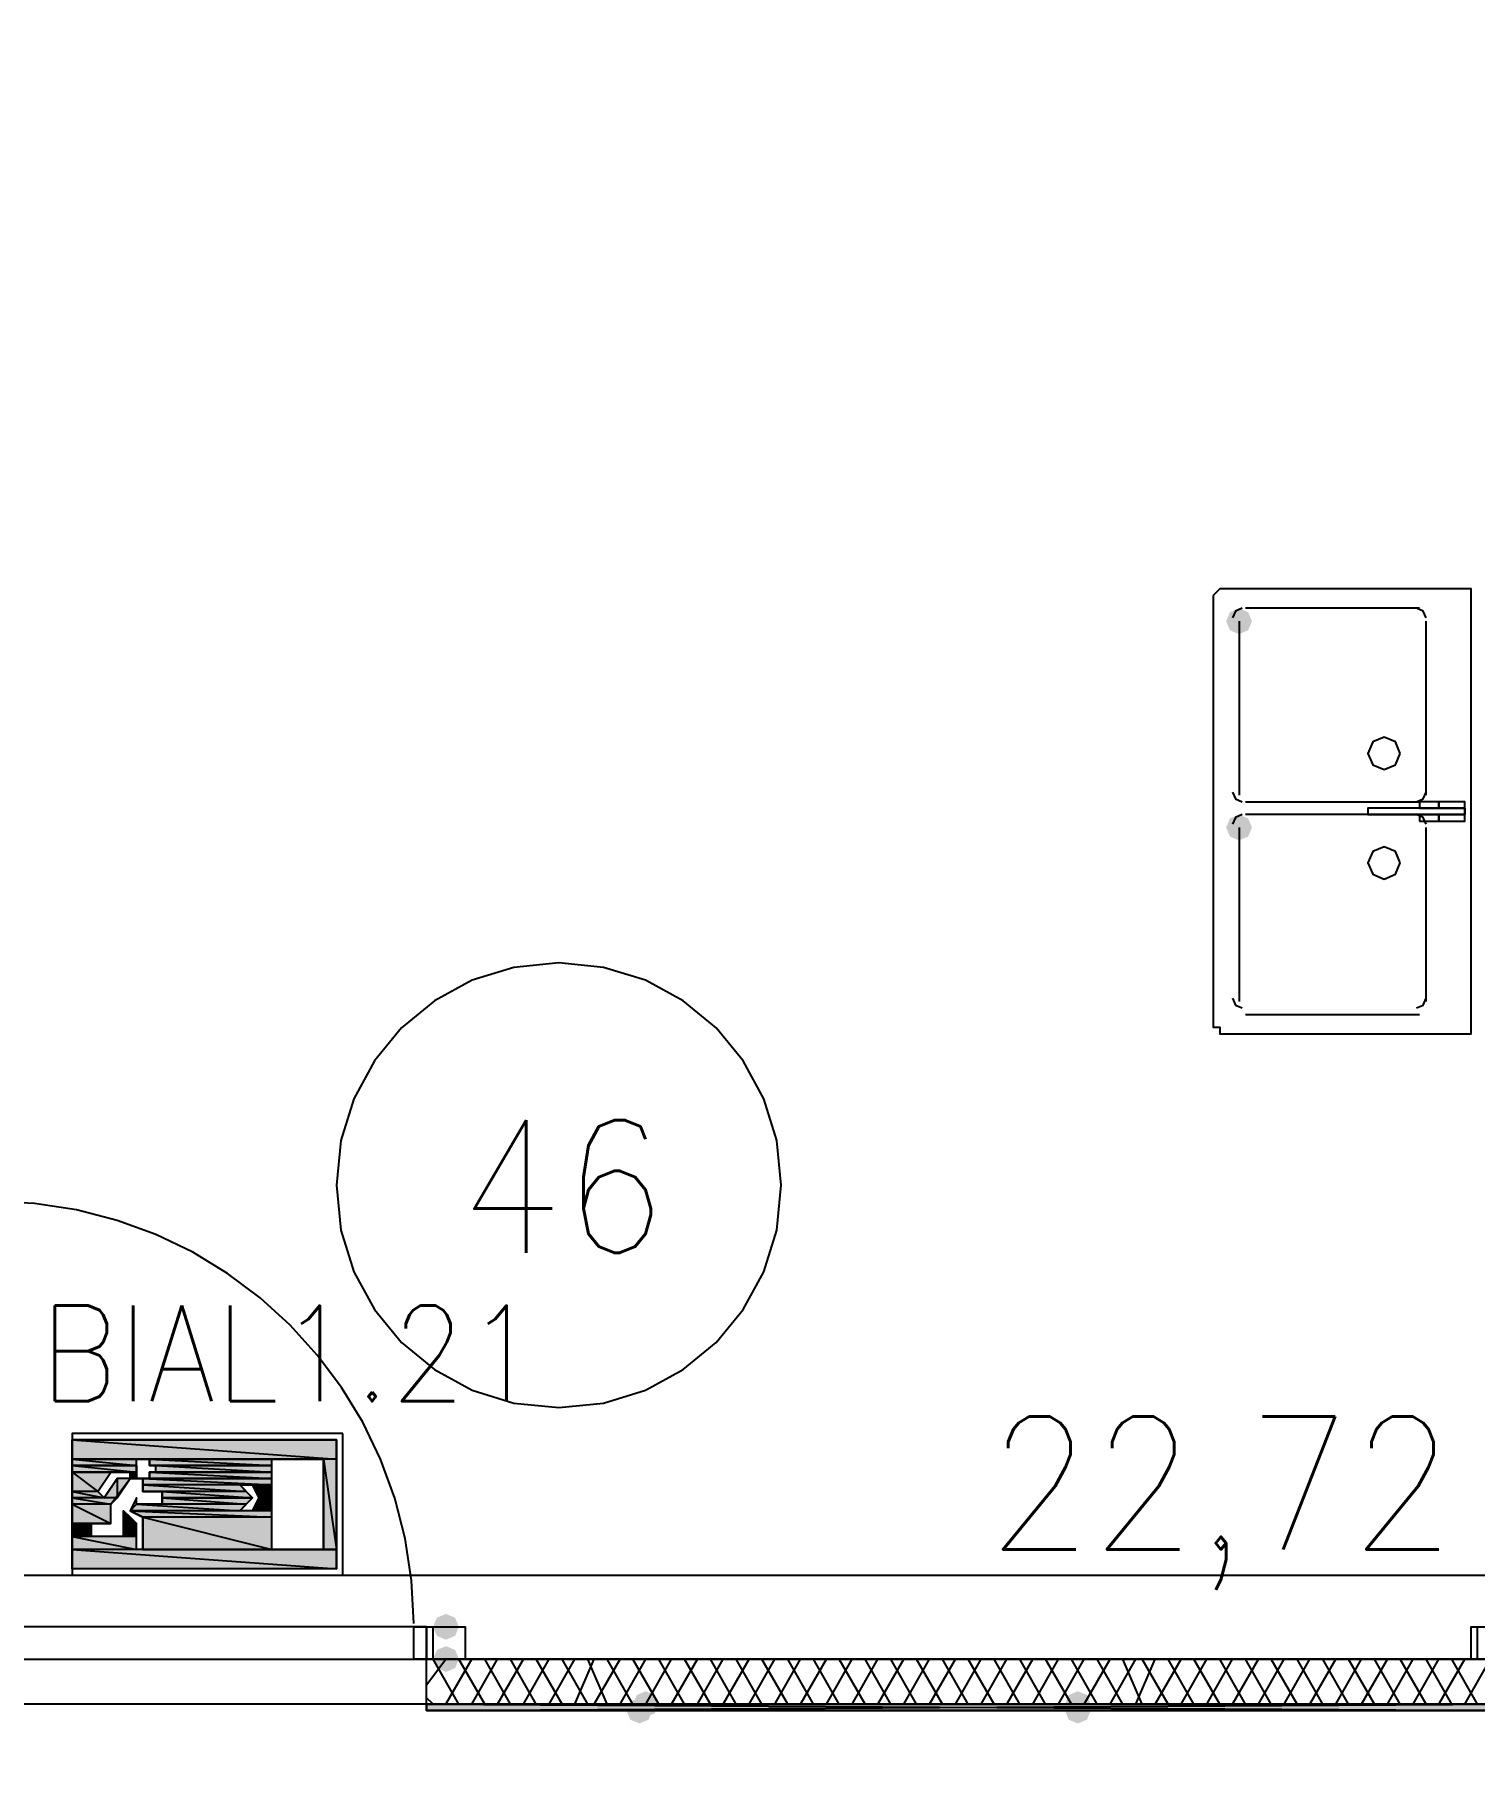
# Model space of a CAD drawing. Header units: millimetres. Extents: x 0 to 420, y 0 to 297.
# Drawn here: x 315.31 to 324.76, y 175.58 to 186.94 of the extents above; entities that cross this region are included whole.
import ezdxf

# ---------------------------------------------------------------- set-up
doc = ezdxf.new("R2010")
doc.units = ezdxf.units.MM
doc.layers.get('0').update_dxf_attribs({"linetype": 'CONTINUOUS'})
doc.styles.get("Standard").update_dxf_attribs({"font": 'STANDARD'})

msp = doc.modelspace()

# ---------------------------------------------------------------- hatches: boundary and pattern name
at = {"true_color": 0x000007}
for points in [[(323.299667, 183.091667), (323.274796, 183.031871), (323.215, 183.007), (323.155204, 183.031871), (323.130333, 183.091667), (323.155204, 183.151462), (323.215, 183.176333), (323.274796, 183.151463)], [(323.299667, 181.737), (323.274796, 181.677204), (323.215, 181.652333), (323.155204, 181.677204), (323.130333, 181.737), (323.155204, 181.796796), (323.215, 181.821667), (323.274796, 181.796796)], [(318.092667, 176.487667), (318.067796, 176.427871), (318.008, 176.403), (317.948204, 176.427871), (317.923333, 176.487667), (317.948204, 176.547462), (318.008, 176.572333), (318.067796, 176.547463)], [(318.092667, 176.276), (318.067796, 176.216204), (318.008, 176.191333), (317.948204, 176.216204), (317.923333, 176.276), (317.948204, 176.335796), (318.008, 176.360667), (318.067796, 176.335796)]]:
    msp.add_hatch(color=0, dxfattribs=at).paths.add_polyline_path(points, flags=0)
at = {"true_color": 0x000052}
h = msp.add_hatch(color=0, dxfattribs=at)
h.paths.add_polyline_path([(317.288333, 177.715333), (315.552667, 177.715333), (317.288333, 177.588333)], flags=0)
h.paths.add_polyline_path([(315.552667, 177.715333), (317.288333, 177.588333), (315.552667, 177.588333)], flags=0)
h = msp.add_hatch(color=0, dxfattribs=at)
h.paths.add_polyline_path([(315.552667, 177.588333), (316.865, 177.588333)], flags=0)
h.paths.add_polyline_path([(316.865, 177.588333), (315.552667, 177.588333)], flags=0)
h = msp.add_hatch(color=0, dxfattribs=at)
h.paths.add_polyline_path([(315.976, 177.588333), (315.552667, 177.588333)], flags=0)
h.paths.add_polyline_path([(315.976, 177.588333), (315.552667, 177.588333), (316.018333, 177.588333)], flags=0)
h = msp.add_hatch(color=0, dxfattribs=at)
h.paths.add_polyline_path([(315.976, 177.588333), (315.552667, 177.588333), (315.976, 177.546)], flags=0)
h.paths.add_polyline_path([(315.552667, 177.588333), (315.976, 177.546), (315.552667, 177.546)], flags=0)
h = msp.add_hatch(color=0, dxfattribs=at)
h.paths.add_polyline_path([(315.552667, 177.546), (315.976, 177.546)], flags=0)
h.paths.add_polyline_path([(315.976, 177.546), (315.552667, 177.546)], flags=0)
h = msp.add_hatch(color=0, dxfattribs=at)
h.paths.add_polyline_path([(315.552667, 177.546), (315.976, 177.546)], flags=0)
h.paths.add_polyline_path([(315.976, 177.546), (315.552667, 177.546)], flags=0)
h = msp.add_hatch(color=0, dxfattribs=at)
h.paths.add_polyline_path([(315.976, 177.546), (315.552667, 177.546), (315.976, 177.503667)], flags=0)
h.paths.add_polyline_path([(315.552667, 177.546), (315.976, 177.503667), (315.552667, 177.503667)], flags=0)
h = msp.add_hatch(color=0, dxfattribs=at)
h.paths.add_polyline_path([(316.018333, 177.588333), (315.976, 177.588333)], flags=0)
h.paths.add_polyline_path([(315.976, 177.588333), (316.018333, 177.588333)], flags=0)
for points in [[(315.976, 177.546), (315.976, 177.503667)], [(316.018333, 177.588333), (316.060667, 177.588333)], [(316.060667, 177.461333), (316.018333, 177.461333)], [(315.891333, 177.249667), (315.933667, 177.207333), (315.891333, 177.207333)]]:
    msp.add_hatch(color=0, dxfattribs=at).paths.add_polyline_path(points, flags=0)
h = msp.add_hatch(color=0, dxfattribs=at)
h.paths.add_polyline_path([(316.018333, 177.588333), (316.865, 177.588333)], flags=0)
h.paths.add_polyline_path([(316.865, 177.588333), (316.018333, 177.588333)], flags=0)
h = msp.add_hatch(color=0, dxfattribs=at)
h.paths.add_polyline_path([(316.018333, 177.588333), (316.865, 177.588333)], flags=0)
h.paths.add_polyline_path([(316.865, 177.588333), (316.018333, 177.588333)], flags=0)
h = msp.add_hatch(color=0, dxfattribs=at)
h.paths.add_polyline_path([(316.060667, 177.588333), (316.865, 177.588333)], flags=0)
h.paths.add_polyline_path([(316.865, 177.588333), (316.060667, 177.588333)], flags=0)
h = msp.add_hatch(color=0, dxfattribs=at)
h.paths.add_polyline_path([(316.865, 177.588333), (316.060667, 177.588333), (316.865, 177.546)], flags=0)
h.paths.add_polyline_path([(316.060667, 177.588333), (316.865, 177.546), (316.060667, 177.546)], flags=0)
h = msp.add_hatch(color=0, dxfattribs=at)
h.paths.add_polyline_path([(316.060667, 177.546), (316.865, 177.546)], flags=0)
h.paths.add_polyline_path([(316.865, 177.546), (316.060667, 177.546)], flags=0)
h = msp.add_hatch(color=0, dxfattribs=at)
h.paths.add_polyline_path([(316.865, 177.546), (316.060667, 177.546)], flags=0)
h.paths.add_polyline_path([(316.060667, 177.546), (316.865, 177.546), (316.103, 177.546)], flags=0)
h = msp.add_hatch(color=0, dxfattribs=at)
h.paths.add_polyline_path([(316.103, 177.546), (316.865, 177.546)], flags=0)
h.paths.add_polyline_path([(316.865, 177.546), (316.103, 177.546)], flags=0)
h = msp.add_hatch(color=0, dxfattribs=at)
h.paths.add_polyline_path([(316.865, 177.546), (316.103, 177.546), (316.865, 177.503667)], flags=0)
h.paths.add_polyline_path([(316.103, 177.546), (316.865, 177.503667), (316.103, 177.503667)], flags=0)
h = msp.add_hatch(color=0, dxfattribs=at)
h.paths.add_polyline_path([(317.288333, 177.588333), (317.203667, 177.588333), (317.288333, 176.995667)], flags=0)
h.paths.add_polyline_path([(317.203667, 177.588333), (317.288333, 176.995667), (317.203667, 176.995667)], flags=0)
h = msp.add_hatch(color=0, dxfattribs=at)
h.paths.add_polyline_path([(315.552667, 177.503667), (315.976, 177.503667)], flags=0)
h.paths.add_polyline_path([(315.976, 177.503667), (315.552667, 177.503667)], flags=0)
h = msp.add_hatch(color=0, dxfattribs=at)
h.paths.add_polyline_path([(315.806667, 177.503667), (315.552667, 177.503667), (315.722, 177.376667)], flags=0)
h.paths.add_polyline_path([(315.552667, 177.503667), (315.722, 177.376667), (315.552667, 177.376667)], flags=0)
h = msp.add_hatch(color=0, dxfattribs=at)
h.paths.add_polyline_path([(315.933667, 177.461333), (315.849, 177.461333), (315.849, 177.334333)], flags=0)
h.paths.add_polyline_path([(315.849, 177.461333), (315.849, 177.334333), (315.764333, 177.334333)], flags=0)
h = msp.add_hatch(color=0, dxfattribs=at)
h.paths.add_polyline_path([(315.933667, 177.503667), (315.976, 177.503667)], flags=0)
h.paths.add_polyline_path([(315.976, 177.503667), (315.933667, 177.503667)], flags=0)
h = msp.add_hatch(color=0, dxfattribs=at)
h.paths.add_polyline_path([(315.933667, 177.503667), (315.976, 177.503667)], flags=0)
h.paths.add_polyline_path([(315.976, 177.503667), (315.933667, 177.503667)], flags=0)
h = msp.add_hatch(color=0, dxfattribs=at)
h.paths.add_polyline_path([(315.976, 177.503667), (315.933667, 177.503667), (315.976, 177.461333)], flags=0)
h.paths.add_polyline_path([(315.933667, 177.503667), (315.976, 177.461333), (315.933667, 177.461333)], flags=0)
h = msp.add_hatch(color=0, dxfattribs=at)
h.paths.add_polyline_path([(315.933667, 177.461333), (315.976, 177.461333)], flags=0)
h.paths.add_polyline_path([(315.976, 177.461333), (315.933667, 177.461333)], flags=0)
h = msp.add_hatch(color=0, dxfattribs=at)
h.paths.add_polyline_path([(315.976, 177.503667), (315.976, 177.461333)], flags=0)
h.paths.add_polyline_path([(315.976, 177.461333), (315.976, 177.503667)], flags=0)
h = msp.add_hatch(color=0, dxfattribs=at)
h.paths.add_polyline_path([(315.976, 177.461333), (316.018333, 177.461333)], flags=0)
h.paths.add_polyline_path([(316.018333, 177.461333), (315.976, 177.461333)], flags=0)
h = msp.add_hatch(color=0, dxfattribs=at)
h.paths.add_polyline_path([(315.976, 177.461333), (316.018333, 177.461333)], flags=0)
h.paths.add_polyline_path([(316.018333, 177.461333), (315.976, 177.461333)], flags=0)
h = msp.add_hatch(color=0, dxfattribs=at)
h.paths.add_polyline_path([(315.976, 177.461333), (316.865, 177.461333)], flags=0)
h.paths.add_polyline_path([(316.865, 177.461333), (315.976, 177.461333)], flags=0)
h = msp.add_hatch(color=0, dxfattribs=at)
h.paths.add_polyline_path([(316.865, 177.461333), (316.060667, 177.461333)], flags=0)
h.paths.add_polyline_path([(316.060667, 177.461333), (316.865, 177.461333), (316.018333, 177.461333)], flags=0)
h = msp.add_hatch(color=0, dxfattribs=at)
h.paths.add_polyline_path([(316.865, 177.461333), (316.018333, 177.461333), (316.865, 177.419)], flags=0)
h.paths.add_polyline_path([(316.018333, 177.461333), (316.865, 177.419), (316.018333, 177.419)], flags=0)
h = msp.add_hatch(color=0, dxfattribs=at)
h.paths.add_polyline_path([(316.865, 177.503667), (316.060667, 177.503667)], flags=0)
h.paths.add_polyline_path([(316.060667, 177.503667), (316.865, 177.503667), (316.103, 177.503667)], flags=0)
h = msp.add_hatch(color=0, dxfattribs=at)
h.paths.add_polyline_path([(316.865, 177.503667), (316.103, 177.503667)], flags=0)
h.paths.add_polyline_path([(316.103, 177.503667), (316.865, 177.503667), (316.060667, 177.503667)], flags=0)
h = msp.add_hatch(color=0, dxfattribs=at)
h.paths.add_polyline_path([(316.060667, 177.503667), (316.865, 177.503667)], flags=0)
h.paths.add_polyline_path([(316.865, 177.503667), (316.060667, 177.503667)], flags=0)
h = msp.add_hatch(color=0, dxfattribs=at)
h.paths.add_polyline_path([(316.060667, 177.503667), (316.865, 177.503667)], flags=0)
h.paths.add_polyline_path([(316.865, 177.503667), (316.060667, 177.503667)], flags=0)
h = msp.add_hatch(color=0, dxfattribs=at)
h.paths.add_polyline_path([(316.865, 177.503667), (316.060667, 177.503667), (316.865, 177.461333)], flags=0)
h.paths.add_polyline_path([(316.060667, 177.503667), (316.865, 177.461333), (316.060667, 177.461333)], flags=0)
h = msp.add_hatch(color=0, dxfattribs=at)
h.paths.add_polyline_path([(316.060667, 177.503667), (316.060667, 177.461333)], flags=0)
h.paths.add_polyline_path([(316.060667, 177.461333), (316.060667, 177.503667)], flags=0)
h = msp.add_hatch(color=0, dxfattribs=at)
h.paths.add_polyline_path([(316.060667, 177.461333), (316.865, 177.461333)], flags=0)
h.paths.add_polyline_path([(316.865, 177.461333), (316.060667, 177.461333)], flags=0)
h = msp.add_hatch(color=0, dxfattribs=at)
h.paths.add_polyline_path([(316.060667, 177.461333), (316.865, 177.461333)], flags=0)
h.paths.add_polyline_path([(316.865, 177.461333), (316.060667, 177.461333)], flags=0)
h = msp.add_hatch(color=0, dxfattribs=at)
h.paths.add_polyline_path([(316.060667, 177.461333), (316.865, 177.461333)], flags=0)
h.paths.add_polyline_path([(316.865, 177.461333), (316.060667, 177.461333)], flags=0)
h = msp.add_hatch(color=0, dxfattribs=at)
h.paths.add_polyline_path([(316.103, 177.503667), (316.865, 177.503667)], flags=0)
h.paths.add_polyline_path([(316.865, 177.503667), (316.103, 177.503667)], flags=0)
h = msp.add_hatch(color=0, dxfattribs=at)
h.paths.add_polyline_path([(315.722, 177.376667), (315.552667, 177.376667), (315.764333, 177.334333)], flags=0)
h.paths.add_polyline_path([(315.552667, 177.376667), (315.764333, 177.334333), (315.552667, 177.334333)], flags=0)
h = msp.add_hatch(color=0, dxfattribs=at)
h.paths.add_polyline_path([(315.849, 177.334333), (315.552667, 177.334333), (315.806667, 177.292)], flags=0)
h.paths.add_polyline_path([(315.552667, 177.334333), (315.806667, 177.292), (315.552667, 177.292)], flags=0)
h = msp.add_hatch(color=0, dxfattribs=at)
h.paths.add_polyline_path([(316.653333, 177.419), (316.018333, 177.419), (316.695667, 177.376667)], flags=0)
h.paths.add_polyline_path([(316.018333, 177.419), (316.695667, 177.376667), (316.018333, 177.376667)], flags=0)
h = msp.add_hatch(color=0, dxfattribs=at)
h.paths.add_polyline_path([(316.695667, 177.376667), (316.145333, 177.376667), (316.738, 177.334333)], flags=0)
h.paths.add_polyline_path([(316.145333, 177.376667), (316.738, 177.334333), (316.145333, 177.334333)], flags=0)
h = msp.add_hatch(color=0, dxfattribs=at)
h.paths.add_polyline_path([(316.145333, 177.334333), (316.187667, 177.334333)], flags=0)
h.paths.add_polyline_path([(316.187667, 177.334333), (316.145333, 177.334333)], flags=0)
h = msp.add_hatch(color=0, dxfattribs=at)
h.paths.add_polyline_path([(316.738, 177.334333), (316.145333, 177.334333), (316.695667, 177.292)], flags=0)
h.paths.add_polyline_path([(316.145333, 177.334333), (316.695667, 177.292), (316.145333, 177.292)], flags=0)
h = msp.add_hatch(color=0, dxfattribs=at)
h.paths.add_polyline_path([(316.865, 177.419), (316.738, 177.419), (316.865, 177.334333)], flags=0)
h.paths.add_polyline_path([(316.738, 177.419), (316.865, 177.334333), (316.780333, 177.334333)], flags=0)
h = msp.add_hatch(color=0, dxfattribs=at)
h.paths.add_polyline_path([(316.865, 177.334333), (316.780333, 177.334333), (316.865, 177.249667)], flags=0)
h.paths.add_polyline_path([(316.780333, 177.334333), (316.865, 177.249667), (316.738, 177.249667)], flags=0)
h = msp.add_hatch(color=0, dxfattribs=at)
h.paths.add_polyline_path([(315.806667, 177.292), (315.552667, 177.292), (315.806667, 177.165)], flags=0)
h.paths.add_polyline_path([(315.552667, 177.292), (315.806667, 177.165), (315.552667, 177.165)], flags=0)
h = msp.add_hatch(color=0, dxfattribs=at)
h.paths.add_polyline_path([(315.933667, 177.207333), (315.891333, 177.207333), (315.976, 177.165)], flags=0)
h.paths.add_polyline_path([(315.891333, 177.207333), (315.976, 177.165), (315.891333, 177.165)], flags=0)
h = msp.add_hatch(color=0, dxfattribs=at)
h.paths.add_polyline_path([(316.695667, 177.292), (315.976, 177.292), (316.653333, 177.249667)], flags=0)
h.paths.add_polyline_path([(315.976, 177.292), (316.653333, 177.249667), (315.933667, 177.249667)], flags=0)
h = msp.add_hatch(color=0, dxfattribs=at)
h.paths.add_polyline_path([(316.865, 177.249667), (315.933667, 177.249667), (316.865, 177.207333)], flags=0)
h.paths.add_polyline_path([(315.933667, 177.249667), (316.865, 177.207333), (316.018333, 177.207333)], flags=0)
h = msp.add_hatch(color=0, dxfattribs=at)
h.paths.add_polyline_path([(316.865, 177.207333), (316.018333, 177.207333), (316.865, 176.995667)], flags=0)
h.paths.add_polyline_path([(316.018333, 177.207333), (316.865, 176.995667), (316.018333, 176.995667)], flags=0)
h = msp.add_hatch(color=0, dxfattribs=at)
h.paths.add_polyline_path([(315.679667, 177.165), (315.552667, 177.165), (315.679667, 177.080333)], flags=0)
h.paths.add_polyline_path([(315.552667, 177.165), (315.679667, 177.080333), (315.552667, 177.080333)], flags=0)
h = msp.add_hatch(color=0, dxfattribs=at)
h.paths.add_polyline_path([(315.976, 177.165), (315.891333, 177.165), (315.976, 177.080333)], flags=0)
h.paths.add_polyline_path([(315.891333, 177.165), (315.976, 177.080333), (315.891333, 177.080333)], flags=0)
h = msp.add_hatch(color=0, dxfattribs=at)
h.paths.add_polyline_path([(315.976, 177.080333), (315.552667, 177.080333), (315.976, 176.995667)], flags=0)
h.paths.add_polyline_path([(315.552667, 177.080333), (315.976, 176.995667), (315.552667, 176.995667)], flags=0)
h = msp.add_hatch(color=0, dxfattribs=at)
h.paths.add_polyline_path([(317.288333, 176.995667), (315.552667, 176.995667), (317.288333, 176.868667)], flags=0)
h.paths.add_polyline_path([(315.552667, 176.995667), (317.288333, 176.868667), (315.552667, 176.868667)], flags=0)
h = msp.add_hatch(color=0, dxfattribs=at)
h.paths.add_polyline_path([(316.018333, 176.995667), (317.288333, 176.995667)], flags=0)
h.paths.add_polyline_path([(317.288333, 176.995667), (316.018333, 176.995667)], flags=0)
at = {"true_color": 0x000007}
h = msp.add_hatch(color=0, dxfattribs=at)
h.paths.add_polyline_path([(324.993, 175.979667), (317.881, 175.979667), (324.993, 175.937333)], flags=0)
h.paths.add_polyline_path([(317.881, 175.979667), (324.993, 175.937333), (317.881, 175.937333)], flags=0)
at = {"true_color": 0x0000fe}
for points in [[(319.362667, 175.937333), (319.337796, 175.877537), (319.278, 175.852667), (319.218204, 175.877537), (319.193333, 175.937333), (319.218204, 175.997129), (319.278, 176.022), (319.337796, 175.997129)], [(319.405, 175.979667), (319.380129, 175.919871), (319.320333, 175.895), (319.260538, 175.919871), (319.235667, 175.979667), (319.260537, 176.039462), (319.320333, 176.064333), (319.380129, 176.039463)], [(322.241333, 175.979667), (322.216462, 175.919871), (322.156667, 175.895), (322.096871, 175.919871), (322.072, 175.979667), (322.096871, 176.039462), (322.156667, 176.064333), (322.216462, 176.039463)], [(322.241333, 175.937333), (322.216462, 175.877537), (322.156667, 175.852667), (322.096871, 175.877537), (322.072, 175.937333), (322.096871, 175.997129), (322.156667, 176.022), (322.216462, 175.997129)]]:
    msp.add_hatch(color=0, dxfattribs=at).paths.add_polyline_path(points, flags=0)

# ---------------------------------------------------------------- linework, layer by layer
at = {"color": 0, "true_color": 0x000007}
for points in [[(324.993, 176.276), (324.993, 187.409667), (307.890333, 187.409667), (307.890333, 176.276)], [(323.045667, 183.261), (323.045667, 180.424667), (323.088, 180.424667), (323.088, 180.382333), (323.130333, 180.382333), (324.696667, 180.382333), (324.739, 180.382333), (324.739, 180.424667), (324.739, 183.261), (324.739, 183.303333), (324.696667, 183.303333), (323.130333, 183.303333), (323.088, 183.303333)], [(324.273333, 182.223833), (324.242335, 182.298669), (324.1675, 182.329667), (324.092665, 182.298669), (324.061667, 182.223833), (324.092665, 182.148998), (324.1675, 182.118), (324.242335, 182.148998)], [(324.400333, 181.906333), (324.400333, 181.864), (324.527333, 181.864), (324.527333, 181.906333)], [(324.527333, 181.906333), (324.527333, 181.864), (324.654333, 181.864), (324.696667, 181.864), (324.696667, 181.821667), (324.654333, 181.821667), (324.527333, 181.821667), (324.527333, 181.779333), (324.696667, 181.779333), (324.696667, 181.906333)], [(324.104, 181.864), (324.061667, 181.864), (324.061667, 181.821667), (324.104, 181.821667), (324.654333, 181.821667), (324.696667, 181.821667), (324.696667, 181.864), (324.654333, 181.864)], [(324.400333, 181.779333), (324.527333, 181.779333), (324.527333, 181.821667), (324.400333, 181.821667)], [(324.273333, 181.504167), (324.242335, 181.579002), (324.1675, 181.61), (324.092665, 181.579002), (324.061667, 181.504167), (324.092665, 181.429331), (324.1675, 181.398333), (324.242335, 181.429331)], [(317.796333, 176.276), (317.796333, 176.360667), (317.796333, 176.487667), (317.881, 176.487667), (317.881, 176.276)], [(318.135, 176.276), (317.923333, 176.276), (317.923333, 176.487667), (318.135, 176.487667), (318.135, 176.276), (317.881, 176.276), (317.881, 176.487667), (318.135, 176.487667)], [(324.993, 176.276), (324.781333, 176.276), (324.781333, 176.487667), (324.993, 176.487667), (324.993, 176.276), (324.739, 176.276), (324.739, 176.487667), (324.993, 176.487667)], [(324.993, 175.979667), (317.881, 175.979667), (324.993, 175.937333)], [(317.881, 175.979667), (324.993, 175.937333), (317.881, 175.937333)], [(317.881, 175.937333), (317.881, 175.979667), (324.993, 175.979667), (324.993, 175.937333), (317.881, 175.937333), (324.993, 175.937333), (324.993, 175.979667), (317.881, 175.979667)]]:
    msp.add_lwpolyline(points, close=True, dxfattribs=at)
for points in [[(323.236167, 183.176333), (323.191265, 183.157735), (323.172667, 183.112833)], [(324.400333, 183.176333), (323.257333, 183.176333)], [(324.442667, 183.112833), (324.424068, 183.157735), (324.379167, 183.176333)], [(323.215, 183.091667), (323.215, 181.948667)], [(324.442667, 181.948667), (324.442667, 183.091667)], [(323.172667, 181.969833), (323.191265, 181.924932), (323.236167, 181.906333)], [(323.257333, 181.906333), (324.400333, 181.906333)], [(324.379167, 181.906333), (324.424068, 181.924932), (324.442667, 181.969833)], [(323.236167, 181.821667), (323.191265, 181.803068), (323.172667, 181.758167)], [(324.400333, 181.821667), (323.257333, 181.821667)], [(324.442667, 181.758167), (324.424068, 181.803068), (324.379167, 181.821667)], [(323.215, 181.737), (323.215, 180.594)], [(324.442667, 180.594), (324.442667, 181.737)], [(320.209333, 179.3875), (320.179661, 179.681842), (320.09456, 179.955993), (319.959903, 180.20408), (319.781563, 180.42023), (319.565413, 180.59857), (319.317326, 180.733227), (319.043175, 180.818328), (318.748833, 180.848), (318.454492, 180.818328), (318.180341, 180.733227), (317.932254, 180.59857), (317.716104, 180.42023), (317.537764, 180.20408), (317.403107, 179.955993), (317.318005, 179.681842), (317.288333, 179.3875)], [(323.172667, 180.615167), (323.191265, 180.570265), (323.236167, 180.551667)], [(324.379167, 180.551667), (324.424068, 180.570265), (324.442667, 180.615167)], [(323.257333, 180.509333), (324.400333, 180.509333)], [(317.288333, 179.3875), (317.318005, 179.093158), (317.403107, 178.819007), (317.537764, 178.57092), (317.716104, 178.35477), (317.932254, 178.17643), (318.180341, 178.041773), (318.454492, 177.956672), (318.748833, 177.927), (319.043175, 177.956672), (319.317326, 178.041773), (319.565413, 178.17643), (319.781563, 178.35477), (319.959903, 178.57092), (320.09456, 178.819007), (320.179661, 179.093158), (320.209333, 179.3875)], [(317.796333, 176.508833), (317.782018, 176.792339), (317.739999, 177.067656), (317.671672, 177.333389), (317.57843, 177.588145), (317.461667, 177.83053), (317.322777, 178.059151), (317.163153, 178.272613), (316.984189, 178.469523), (316.787279, 178.648486), (316.573817, 178.80811), (316.345197, 178.947001), (316.102812, 179.063764), (315.848056, 179.157006), (315.582323, 179.225333), (315.307006, 179.267351), (315.0235, 179.281667)], [(321.564, 176.826333), (324.569667, 176.826333)], [(316.441667, 176.487667), (314.96, 176.487667), (314.96, 176.403)], [(317.881, 176.403), (317.881, 176.487667), (316.441667, 176.487667)], [(314.96, 176.403), (314.96, 176.276), (316.441667, 176.276)], [(316.441667, 176.276), (317.881, 176.276), (317.881, 176.403)], [(317.881, 176.106667), (318.008, 176.276)], [(317.881, 175.979667), (317.881, 176.276)], [(317.881, 175.979667), (317.881, 176.276)], [(324.993, 176.276), (317.881, 176.276)], [(318.092667, 175.979667), (317.923333, 176.276)], [(318.008, 175.979667), (318.177333, 176.276)], [(318.262, 175.979667), (318.092667, 176.276)], [(318.177333, 175.979667), (318.346667, 176.276)], [(318.431333, 175.979667), (318.262, 176.276)], [(318.346667, 175.979667), (318.516, 176.276)], [(318.600667, 175.979667), (318.431333, 176.276)], [(318.516, 175.979667), (318.685333, 176.276)], [(318.77, 175.979667), (318.600667, 176.276)], [(318.685333, 175.979667), (318.854667, 176.276)], [(318.939333, 175.979667), (318.77, 176.276)], [(318.854667, 175.979667), (318.981667, 176.276)], [(319.066333, 175.979667), (318.939333, 176.276)], [(318.981667, 175.979667), (319.151, 176.276)], [(319.235667, 175.979667), (319.066333, 176.276)], [(319.151, 175.979667), (319.320333, 176.276)], [(319.405, 175.979667), (319.235667, 176.276)], [(319.320333, 175.979667), (319.489667, 176.276)], [(319.574333, 175.979667), (319.405, 176.276)], [(319.489667, 175.979667), (319.659, 176.276)], [(319.743667, 175.979667), (319.574333, 176.276)], [(319.659, 175.979667), (319.828333, 176.276)], [(319.913, 175.979667), (319.743667, 176.276)], [(319.828333, 175.979667), (319.997667, 176.276)], [(320.082333, 175.979667), (319.913, 176.276)], [(319.997667, 175.979667), (320.167, 176.276)], [(320.251667, 175.979667), (320.082333, 176.276)], [(320.167, 175.979667), (320.336333, 176.276)], [(320.421, 175.979667), (320.251667, 176.276)], [(320.336333, 175.979667), (320.505667, 176.276)], [(320.590333, 175.979667), (320.421, 176.276)], [(320.505667, 175.979667), (320.675, 176.276)], [(320.759667, 175.979667), (320.590333, 176.276)], [(320.675, 175.979667), (320.844333, 176.276)], [(320.929, 175.979667), (320.759667, 176.276)], [(320.844333, 175.979667), (321.013667, 176.276)], [(321.098333, 175.979667), (320.929, 176.276)], [(321.013667, 175.979667), (321.183, 176.276)], [(321.267667, 175.979667), (321.098333, 176.276)], [(321.183, 175.979667), (321.352333, 176.276)], [(321.437, 175.979667), (321.267667, 176.276)], [(321.352333, 175.979667), (321.521667, 176.276)], [(321.606333, 175.979667), (321.437, 176.276)], [(321.521667, 175.979667), (321.691, 176.276)], [(321.775667, 175.979667), (321.606333, 176.276)], [(321.691, 175.979667), (321.860333, 176.276)], [(321.945, 175.979667), (321.775667, 176.276)], [(321.860333, 175.979667), (322.029667, 176.276)], [(322.114333, 175.979667), (321.945, 176.276)], [(322.029667, 175.979667), (322.199, 176.276)], [(322.283667, 175.979667), (322.114333, 176.276)], [(322.199, 175.979667), (322.368333, 176.276)], [(322.453, 175.979667), (322.283667, 176.276)], [(322.368333, 175.979667), (322.537667, 176.276)], [(322.58, 175.979667), (322.453, 176.276)], [(322.537667, 175.979667), (322.664667, 176.276)], [(322.749333, 175.979667), (322.58, 176.276)], [(322.664667, 175.979667), (322.834, 176.276)], [(322.918667, 175.979667), (322.749333, 176.276)], [(322.834, 175.979667), (323.003333, 176.276)], [(323.088, 175.979667), (322.918667, 176.276)], [(323.003333, 175.979667), (323.172667, 176.276)], [(323.257333, 175.979667), (323.088, 176.276)], [(323.172667, 175.979667), (323.342, 176.276)], [(323.426667, 175.979667), (323.257333, 176.276)], [(323.342, 175.979667), (323.511333, 176.276)], [(323.596, 175.979667), (323.426667, 176.276)], [(323.511333, 175.979667), (323.680667, 176.276)], [(323.765333, 175.979667), (323.596, 176.276)], [(323.680667, 175.979667), (323.85, 176.276)], [(323.934667, 175.979667), (323.765333, 176.276)], [(323.85, 175.979667), (324.019333, 176.276)], [(324.104, 175.979667), (323.934667, 176.276)], [(324.019333, 175.979667), (324.188667, 176.276)], [(324.273333, 175.979667), (324.104, 176.276)], [(324.188667, 175.979667), (324.358, 176.276)], [(324.442667, 175.979667), (324.273333, 176.276)], [(324.358, 175.979667), (324.527333, 176.276)], [(324.612, 175.979667), (324.442667, 176.276)], [(324.527333, 175.979667), (324.696667, 176.276)], [(324.781333, 175.979667), (324.612, 176.276)], [(324.696667, 175.979667), (324.866, 176.276)], [(317.923333, 175.979667), (317.881, 176.022)], [(324.993, 175.937333), (317.881, 175.937333), (324.993, 175.979667), (317.881, 175.979667)], [(317.881, 175.979667), (324.993, 175.979667)]]:
    msp.add_lwpolyline(points, dxfattribs=at)
at = {"color": 0, "true_color": 0x00005c}
msp.add_lwpolyline([(317.330667, 177.757667), (315.552667, 177.757667), (315.552667, 176.826333), (317.330667, 176.826333)], close=True, dxfattribs=at)
at = {"color": 0, "true_color": 0x000052}
for points in [[(317.288333, 177.715333), (315.552667, 177.715333), (317.288333, 177.588333)], [(315.552667, 177.715333), (317.288333, 177.588333), (315.552667, 177.588333)], [(315.552667, 177.715333), (317.288333, 177.715333), (317.288333, 176.868667), (315.552667, 176.868667)], [(315.552667, 177.588333), (316.865, 177.588333)], [(316.865, 177.588333), (315.552667, 177.588333)], [(315.552667, 177.588333), (316.018333, 177.588333)], [(316.018333, 177.588333), (315.552667, 177.588333)], [(316.018333, 177.588333), (315.552667, 177.588333)], [(315.552667, 177.588333), (316.018333, 177.588333)], [(316.018333, 177.588333), (315.552667, 177.588333)], [(316.018333, 177.588333), (315.552667, 177.588333)], [(315.552667, 177.588333), (316.018333, 177.588333)], [(316.018333, 177.588333), (315.552667, 177.588333)], [(315.552667, 177.588333), (316.018333, 177.588333)], [(316.018333, 177.588333), (315.552667, 177.588333)], [(315.976, 177.588333), (315.552667, 177.588333)], [(315.976, 177.588333), (315.552667, 177.588333), (316.018333, 177.588333)], [(315.976, 177.588333), (315.552667, 177.588333), (315.976, 177.546)], [(315.552667, 177.588333), (315.976, 177.546), (315.552667, 177.546)], [(315.552667, 177.546), (315.976, 177.546)], [(315.976, 177.546), (315.552667, 177.546)], [(315.552667, 177.546), (315.976, 177.546)], [(315.976, 177.546), (315.552667, 177.546)], [(315.976, 177.546), (315.552667, 177.546)], [(315.552667, 177.546), (315.976, 177.546)], [(315.976, 177.546), (315.552667, 177.546)], [(315.976, 177.546), (315.552667, 177.546)], [(315.552667, 177.546), (315.976, 177.546)], [(315.976, 177.546), (315.552667, 177.546)], [(315.976, 177.546), (315.552667, 177.546), (315.976, 177.503667)], [(315.552667, 177.546), (315.976, 177.503667), (315.552667, 177.503667)], [(316.018333, 177.588333), (315.976, 177.588333)], [(315.976, 177.588333), (316.018333, 177.588333)], [(315.976, 177.546), (315.976, 177.503667)], [(315.976, 177.503667), (315.976, 177.546)], [(316.018333, 177.588333), (316.865, 177.588333)], [(316.865, 177.588333), (316.018333, 177.588333)], [(316.018333, 177.588333), (316.060667, 177.588333)], [(316.018333, 177.588333), (316.865, 177.588333)], [(316.865, 177.588333), (316.018333, 177.588333)], [(316.060667, 177.588333), (316.865, 177.588333)], [(316.865, 177.588333), (316.060667, 177.588333)], [(316.060667, 177.588333), (316.060667, 177.546)], [(316.060667, 177.546), (316.060667, 177.588333)], [(316.865, 177.588333), (316.060667, 177.588333), (316.865, 177.546)], [(316.060667, 177.588333), (316.865, 177.546), (316.060667, 177.546)], [(316.060667, 177.546), (316.865, 177.546)], [(316.865, 177.546), (316.060667, 177.546)], [(316.865, 177.546), (316.060667, 177.546)], [(316.060667, 177.546), (316.865, 177.546), (316.103, 177.546)], [(316.103, 177.546), (316.865, 177.546)], [(316.865, 177.546), (316.103, 177.546)], [(316.865, 177.546), (316.103, 177.546), (316.865, 177.503667)], [(316.103, 177.546), (316.865, 177.503667), (316.103, 177.503667)], [(316.865, 177.588333), (317.203667, 177.588333), (317.203667, 176.995667), (316.865, 176.995667)], [(317.288333, 177.588333), (317.203667, 177.588333), (317.288333, 176.995667)], [(317.203667, 177.588333), (317.288333, 176.995667), (317.203667, 176.995667)], [(315.552667, 177.503667), (315.976, 177.503667)], [(315.976, 177.503667), (315.552667, 177.503667)], [(315.806667, 177.503667), (315.552667, 177.503667), (315.722, 177.376667)], [(315.552667, 177.503667), (315.722, 177.376667), (315.552667, 177.376667)], [(315.679667, 177.165), (315.806667, 177.165), (315.806667, 177.292), (315.933667, 177.461333), (315.849, 177.461333), (315.764333, 177.334333), (315.722, 177.376667), (315.806667, 177.503667), (315.933667, 177.503667), (315.933667, 177.461333), (315.976, 177.461333), (316.018333, 177.461333), (316.018333, 177.376667), (316.145333, 177.376667), (316.145333, 177.292), (315.976, 177.292), (315.976, 177.334333), (315.933667, 177.249667), (316.018333, 177.207333), (316.018333, 176.995667), (315.976, 176.995667), (315.976, 177.165), (315.891333, 177.249667), (315.891333, 177.080333), (315.679667, 177.080333)], [(315.849, 177.461333), (315.849, 177.334333), (315.764333, 177.334333)], [(315.933667, 177.461333), (315.849, 177.461333), (315.849, 177.334333)], [(315.933667, 177.503667), (315.976, 177.503667)], [(315.976, 177.503667), (315.933667, 177.503667)], [(315.933667, 177.503667), (315.976, 177.503667)], [(315.976, 177.503667), (315.933667, 177.503667)], [(315.933667, 177.503667), (315.976, 177.503667)], [(315.976, 177.503667), (315.933667, 177.503667)], [(315.976, 177.503667), (315.933667, 177.503667)], [(315.933667, 177.503667), (315.976, 177.503667)], [(315.933667, 177.503667), (315.976, 177.503667)], [(315.976, 177.503667), (315.933667, 177.503667)], [(315.933667, 177.503667), (315.976, 177.503667)], [(315.976, 177.503667), (315.933667, 177.503667)], [(315.976, 177.503667), (315.933667, 177.503667)], [(315.933667, 177.503667), (315.976, 177.503667)], [(315.976, 177.503667), (315.933667, 177.503667), (315.976, 177.461333)], [(315.933667, 177.503667), (315.976, 177.461333), (315.933667, 177.461333)], [(315.933667, 177.461333), (315.976, 177.461333)], [(315.976, 177.461333), (315.933667, 177.461333)], [(315.976, 177.503667), (315.976, 177.461333)], [(315.976, 177.461333), (315.976, 177.503667)], [(315.976, 177.461333), (316.018333, 177.461333)], [(316.018333, 177.461333), (315.976, 177.461333)], [(315.976, 177.461333), (316.018333, 177.461333)], [(316.018333, 177.461333), (315.976, 177.461333)], [(315.976, 177.461333), (316.865, 177.461333)], [(316.865, 177.461333), (315.976, 177.461333)], [(316.018333, 177.461333), (315.976, 177.461333)], [(316.060667, 177.461333), (316.018333, 177.461333)], [(316.060667, 177.461333), (316.865, 177.461333), (316.018333, 177.461333)], [(316.865, 177.461333), (316.018333, 177.461333), (316.865, 177.419)], [(316.018333, 177.461333), (316.865, 177.419), (316.018333, 177.419)], [(316.865, 177.503667), (316.060667, 177.503667)], [(316.060667, 177.503667), (316.865, 177.503667), (316.103, 177.503667)], [(316.103, 177.503667), (316.865, 177.503667), (316.060667, 177.503667)], [(316.060667, 177.503667), (316.865, 177.503667)], [(316.865, 177.503667), (316.060667, 177.503667)], [(316.060667, 177.503667), (316.865, 177.503667)], [(316.865, 177.503667), (316.060667, 177.503667)], [(316.865, 177.503667), (316.060667, 177.503667), (316.865, 177.461333)], [(316.060667, 177.503667), (316.865, 177.461333), (316.060667, 177.461333)], [(316.060667, 177.503667), (316.060667, 177.461333)], [(316.060667, 177.461333), (316.060667, 177.503667)], [(316.060667, 177.461333), (316.060667, 177.503667)], [(316.060667, 177.461333), (316.865, 177.461333)], [(316.865, 177.461333), (316.060667, 177.461333)], [(316.060667, 177.461333), (316.865, 177.461333)], [(316.865, 177.461333), (316.060667, 177.461333)], [(316.060667, 177.461333), (316.865, 177.461333)], [(316.865, 177.461333), (316.060667, 177.461333)], [(316.865, 177.461333), (316.060667, 177.461333)], [(316.103, 177.503667), (316.865, 177.503667)], [(316.865, 177.503667), (316.103, 177.503667)], [(316.865, 177.503667), (316.103, 177.503667)], [(315.722, 177.376667), (315.552667, 177.376667), (315.764333, 177.334333)], [(315.552667, 177.376667), (315.764333, 177.334333), (315.552667, 177.334333)], [(315.849, 177.334333), (315.552667, 177.334333), (315.806667, 177.292)], [(315.552667, 177.334333), (315.806667, 177.292), (315.552667, 177.292)], [(316.653333, 177.419), (316.018333, 177.419), (316.695667, 177.376667)], [(316.018333, 177.419), (316.695667, 177.376667), (316.018333, 177.376667)], [(316.695667, 177.376667), (316.145333, 177.376667), (316.738, 177.334333)], [(316.145333, 177.376667), (316.738, 177.334333), (316.145333, 177.334333)], [(316.145333, 177.334333), (316.187667, 177.334333)], [(316.187667, 177.334333), (316.145333, 177.334333)], [(316.738, 177.334333), (316.145333, 177.334333), (316.695667, 177.292)], [(316.145333, 177.334333), (316.695667, 177.292), (316.145333, 177.292)], [(316.738, 177.334333), (316.653333, 177.419), (316.738, 177.419), (316.780333, 177.334333), (316.738, 177.249667), (316.653333, 177.249667), (316.738, 177.334333), (316.187667, 177.334333)], [(316.865, 177.419), (316.738, 177.419), (316.865, 177.334333)], [(316.738, 177.419), (316.865, 177.334333), (316.780333, 177.334333)], [(316.780333, 177.334333), (316.865, 177.249667), (316.738, 177.249667)], [(316.865, 177.334333), (316.780333, 177.334333), (316.865, 177.249667)], [(315.806667, 177.292), (315.552667, 177.292), (315.806667, 177.165)], [(315.552667, 177.292), (315.806667, 177.165), (315.552667, 177.165)], [(315.891333, 177.249667), (315.933667, 177.207333), (315.891333, 177.207333)], [(315.933667, 177.207333), (315.891333, 177.207333), (315.976, 177.165)], [(315.891333, 177.207333), (315.976, 177.165), (315.891333, 177.165)], [(315.976, 177.292), (316.653333, 177.249667), (315.933667, 177.249667)], [(316.865, 177.249667), (315.933667, 177.249667), (316.865, 177.207333)], [(315.933667, 177.249667), (316.865, 177.207333), (316.018333, 177.207333)], [(316.695667, 177.292), (315.976, 177.292), (316.653333, 177.249667)], [(316.865, 177.207333), (316.018333, 177.207333), (316.865, 176.995667)], [(316.018333, 177.207333), (316.865, 176.995667), (316.018333, 176.995667)], [(315.679667, 177.165), (315.552667, 177.165), (315.679667, 177.080333)], [(315.552667, 177.165), (315.679667, 177.080333), (315.552667, 177.080333)], [(315.976, 177.165), (315.891333, 177.165), (315.976, 177.080333)], [(315.891333, 177.165), (315.976, 177.080333), (315.891333, 177.080333)], [(315.976, 177.080333), (315.552667, 177.080333), (315.976, 176.995667)], [(315.552667, 177.080333), (315.976, 176.995667), (315.552667, 176.995667)], [(317.288333, 176.995667), (315.552667, 176.995667), (317.288333, 176.868667)], [(315.552667, 176.995667), (317.288333, 176.868667), (315.552667, 176.868667)], [(316.018333, 176.995667), (317.288333, 176.995667)], [(317.288333, 176.995667), (316.018333, 176.995667)]]:
    msp.add_lwpolyline(points, close=True, dxfattribs=at)
at = {"color": 0, "true_color": 0x000005}
for points in [[(299.974, 176.826333), (315.637333, 176.826333)], [(317.330667, 176.826333), (332.994, 176.826333)]]:
    msp.add_lwpolyline(points, dxfattribs=at)
at = {"color": 0, "true_color": 0x0000ab}
msp.add_lwpolyline([(324.993, 175.979667), (307.890333, 175.979667), (307.890333, 169.291), (324.993, 169.291)], close=True, dxfattribs=at)

# ---------------------------------------------------------------- texts
at = {"color": 0, "true_color": 0x000007, "char_height": 0.872032, "attachment_point": 1}
for s, insert, width in [('46', (318.09266, 179.815029), 1.16270936), ('22,72', (321.564007, 177.867697), 2.76143456)]:
    msp.add_mtext(s, dxfattribs=dict(at, insert=insert, width=width))
at = {"color": 0, "true_color": 0x00005c, "insert": (315.340993, 178.597164), "char_height": 0.627829, "width": 3.06938624, "attachment_point": 1}
msp.add_mtext('BIAL1.21', dxfattribs=at)

doc.saveas('drawing.dxf')
